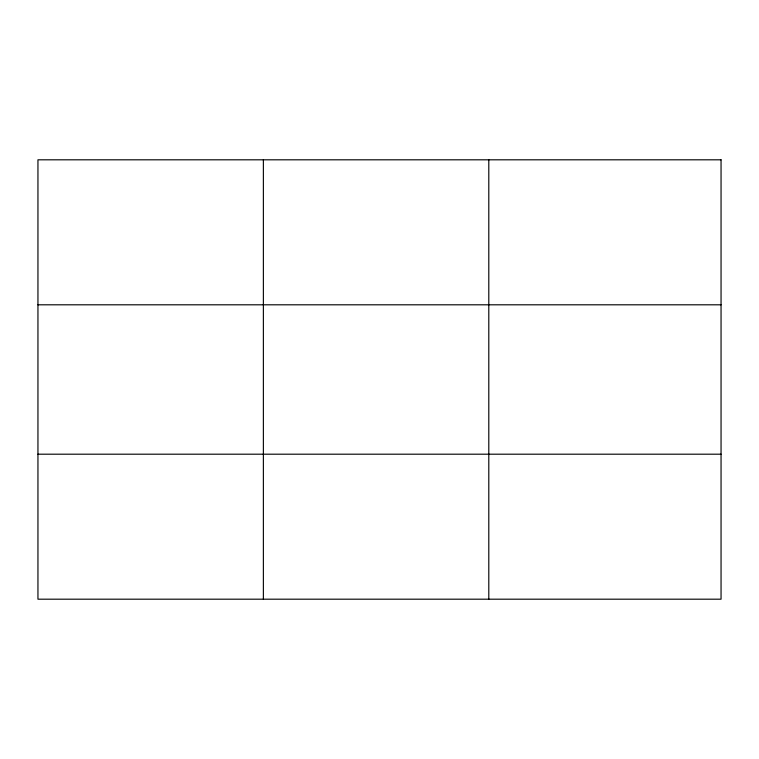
<?xml version="1.0" encoding="UTF-8"?>
<svg xmlns="http://www.w3.org/2000/svg" width="759" height="759" viewBox="0 0 759 759"><rect width="100%" height="100%" fill="white"/><g stroke="black" fill="none" stroke-linecap="round" stroke-linejoin="round"><path stroke-width="1.14" d="M263.373 599.193L263.373 159.807M488.796 599.193L488.796 159.807M37.95 304.805L721.05 304.805M37.95 454.195L721.05 454.195M721.05 159.807L721.05 599.193L37.95 599.193L37.95 159.807L721.05 159.807"/></g></svg>
